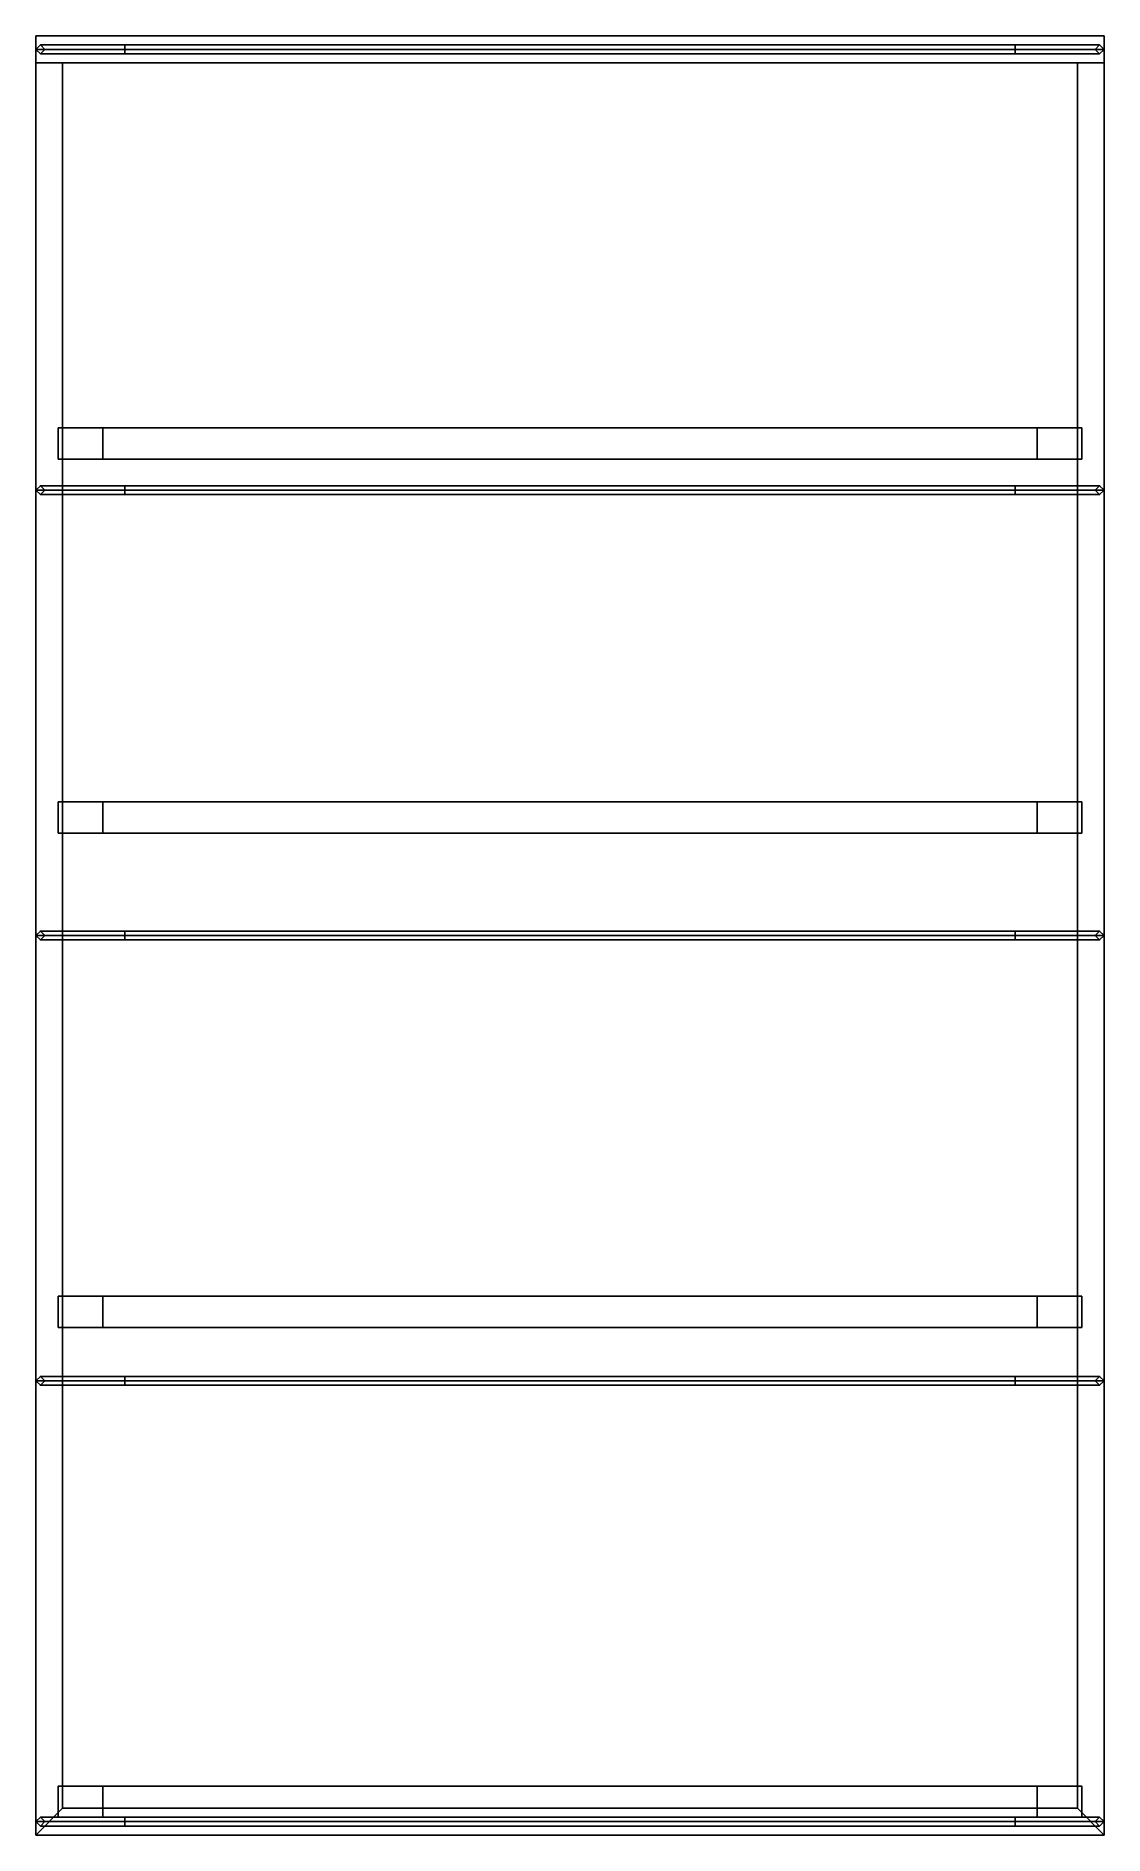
# Model space of a CAD drawing. Extents: x -1.2 to 1.2, y -3.7 to 0.34.
import ezdxf

# ---------------------------------------------------------------- set-up
doc = ezdxf.new("R2010")
doc.units = 0
doc.layers.add('CARGO_BED', color=3, linetype='CONTINUOUS')

msp = doc.modelspace()

# ---------------------------------------------------------------- linework, layer by layer
at = {"layer": 'CARGO_BED'}
for points in [[(1.2, 0.34, 1.13), (1.2, -3.7, 1.13), (-1.2, -3.7, 1.13), (-1.2, 0.34, 1.13)], [(-1.2, 0.34, 1.85), (-1.2, 0.28, 1.85), (1.2, 0.28, 1.85), (1.2, 0.34, 1.85)], [(-1.2, 0.28, 1.74), (-1.2, 0.28, 1.85), (-1.2, 0.34, 1.85), (-1.2, 0.34, 1.13)], [(-1.2, 0.34, 1.13), (-1.2, 0.34, 1.85), (1.2, 0.34, 1.85), (1.2, 0.34, 1.13)], [(-1.2, -3.7, 1.13), (-1.2, -3.7, 1.74), (-1.2, 0.28, 1.74), (-1.2, 0.34, 1.13)], [(1.2, 0.34, 1.85), (1.2, 0.28, 1.85), (1.2, 0.28, 1.74), (1.2, 0.34, 1.13)], [(1.2, 0.34, 1.13), (1.2, 0.28, 1.74), (1.2, -3.7, 1.74), (1.2, -3.7, 1.13)], [(-1.2, 0.31, 2.56), (-1.19, 0.32, 2.56), (-1.19, 0.32, 1.85), (-1.2, 0.31, 1.85)], [(-1, 0.31, 2.73), (-1, 0.32, 2.72), (-1.19, 0.32, 2.56), (-1.2, 0.31, 2.56)], [(-1.19, 0.3, 2.56), (-1.2, 0.31, 2.56), (-1.2, 0.31, 1.85), (-1.19, 0.3, 1.85)], [(-1, 0.3, 2.72), (-1, 0.31, 2.73), (-1.2, 0.31, 2.56), (-1.19, 0.3, 2.56)], [(-1.19, 0.32, 2.56), (-1.18, 0.31, 2.56), (-1.18, 0.31, 1.85), (-1.19, 0.32, 1.85)], [(-1, 0.32, 2.72), (-1, 0.31, 2.71), (-1.18, 0.31, 2.56), (-1.19, 0.32, 2.56)], [(-1.18, 0.31, 2.56), (-1.19, 0.3, 2.56), (-1.19, 0.3, 1.85), (-1.18, 0.31, 1.85)], [(-1, 0.31, 2.71), (-1, 0.3, 2.72), (-1.19, 0.3, 2.56), (-1.18, 0.31, 2.56)], [(1, 0.31, 2.73), (1, 0.32, 2.72), (-1, 0.32, 2.72), (-1, 0.31, 2.73)], [(1, 0.32, 2.72), (1, 0.31, 2.71), (-1, 0.31, 2.71), (-1, 0.32, 2.72)], [(1, 0.3, 2.72), (1, 0.31, 2.73), (-1, 0.31, 2.73), (-1, 0.3, 2.72)], [(1, 0.31, 2.71), (1, 0.3, 2.72), (-1, 0.3, 2.72), (-1, 0.31, 2.71)], [(1, 0.32, 2.72), (1, 0.31, 2.73), (1.2, 0.31, 2.56), (1.19, 0.32, 2.56)], [(1, 0.31, 2.71), (1, 0.32, 2.72), (1.19, 0.32, 2.56), (1.18, 0.31, 2.56)], [(1, 0.31, 2.73), (1, 0.3, 2.72), (1.19, 0.3, 2.56), (1.2, 0.31, 2.56)], [(1, 0.3, 2.72), (1, 0.31, 2.71), (1.18, 0.31, 2.56), (1.19, 0.3, 2.56)], [(1.18, 0.31, 2.56), (1.19, 0.32, 2.56), (1.19, 0.32, 1.85), (1.18, 0.31, 1.85)], [(1.19, 0.3, 2.56), (1.18, 0.31, 2.56), (1.18, 0.31, 1.85), (1.19, 0.3, 1.85)], [(1.19, 0.32, 2.56), (1.2, 0.31, 2.56), (1.2, 0.31, 1.85), (1.19, 0.32, 1.85)], [(1.2, 0.31, 2.56), (1.19, 0.3, 2.56), (1.19, 0.3, 1.85), (1.2, 0.31, 1.85)], [(-1.2, -3.7, 1.74), (-1.14, -3.64, 1.74), (-1.14, 0.28, 1.74), (-1.2, 0.28, 1.74)], [(1.2, 0.28, 1.74), (1.2, 0.28, 1.85), (-1.2, 0.28, 1.85), (-1.2, 0.28, 1.74)], [(-1.14, 0.28, 1.19), (-1.14, -3.64, 1.19), (1.14, -3.64, 1.19), (1.14, 0.28, 1.19)], [(1.14, 0.28, 1.19), (1.14, 0.28, 1.74), (-1.14, 0.28, 1.74), (-1.14, 0.28, 1.19)], [(-1.14, 0.28, 1.19), (-1.14, 0.28, 1.74), (-1.14, -3.64, 1.74), (-1.14, -3.64, 1.19)], [(1.14, -3.64, 1.74), (1.2, -3.7, 1.74), (1.2, 0.28, 1.74), (1.14, 0.28, 1.74)], [(1.14, -3.64, 1.19), (1.14, -3.64, 1.74), (1.14, 0.28, 1.74), (1.14, 0.28, 1.19)], [(-1.15, -0.54, 1.05), (-1.15, -0.61, 1.05), (-1.15, -0.61, 1.13), (-1.15, -0.54, 1.13)], [(1.15, -0.54, 1.13), (1.15, -0.54, 1.05), (-1.15, -0.54, 1.05), (-1.15, -0.54, 1.13)], [(1.15, -0.54, 1.05), (1.05, -0.54, 0.95), (-1.05, -0.54, 0.95), (-1.15, -0.54, 1.05)], [(-1.05, -0.54, 0.95), (-1.05, -0.61, 0.95), (-1.15, -0.61, 1.05), (-1.15, -0.54, 1.05)], [(1.05, -0.54, 0.95), (1.05, -0.61, 0.95), (-1.05, -0.61, 0.95), (-1.05, -0.54, 0.95)], [(1.15, -0.61, 1.05), (1.05, -0.61, 0.95), (1.05, -0.54, 0.95), (1.15, -0.54, 1.05)], [(1.15, -0.61, 1.13), (1.15, -0.61, 1.05), (1.15, -0.54, 1.05), (1.15, -0.54, 1.13)], [(-1.15, -0.61, 1.13), (-1.15, -0.61, 1.05), (1.15, -0.61, 1.05), (1.15, -0.61, 1.13)], [(-1.15, -0.61, 1.05), (-1.05, -0.61, 0.95), (1.05, -0.61, 0.95), (1.15, -0.61, 1.05)], [(-1.2, -0.68, 2.56), (-1.19, -0.67, 2.56), (-1.19, -0.67, 1.74), (-1.2, -0.68, 1.74)], [(-1, -0.68, 2.73), (-1, -0.67, 2.72), (-1.19, -0.67, 2.56), (-1.2, -0.68, 2.56)], [(-1.19, -0.69, 2.56), (-1.2, -0.68, 2.56), (-1.2, -0.68, 1.74), (-1.19, -0.69, 1.74)], [(-1, -0.69, 2.72), (-1, -0.68, 2.73), (-1.2, -0.68, 2.56), (-1.19, -0.69, 2.56)], [(-1.19, -0.67, 2.56), (-1.18, -0.68, 2.56), (-1.18, -0.68, 1.74), (-1.19, -0.67, 1.74)], [(-1, -0.67, 2.72), (-1, -0.68, 2.71), (-1.18, -0.68, 2.56), (-1.19, -0.67, 2.56)], [(-1.18, -0.68, 2.56), (-1.19, -0.69, 2.56), (-1.19, -0.69, 1.74), (-1.18, -0.68, 1.74)], [(-1, -0.68, 2.71), (-1, -0.69, 2.72), (-1.19, -0.69, 2.56), (-1.18, -0.68, 2.56)], [(1, -0.67, 2.72), (1, -0.68, 2.71), (-1, -0.68, 2.71), (-1, -0.67, 2.72)], [(1, -0.68, 2.73), (1, -0.67, 2.72), (-1, -0.67, 2.72), (-1, -0.68, 2.73)], [(1, -0.68, 2.71), (1, -0.69, 2.72), (-1, -0.69, 2.72), (-1, -0.68, 2.71)], [(1, -0.69, 2.72), (1, -0.68, 2.73), (-1, -0.68, 2.73), (-1, -0.69, 2.72)], [(1, -0.68, 2.71), (1, -0.67, 2.72), (1.19, -0.67, 2.56), (1.18, -0.68, 2.56)], [(1, -0.67, 2.72), (1, -0.68, 2.73), (1.2, -0.68, 2.56), (1.19, -0.67, 2.56)], [(1, -0.69, 2.72), (1, -0.68, 2.71), (1.18, -0.68, 2.56), (1.19, -0.69, 2.56)], [(1, -0.68, 2.73), (1, -0.69, 2.72), (1.19, -0.69, 2.56), (1.2, -0.68, 2.56)], [(1.18, -0.68, 2.56), (1.19, -0.67, 2.56), (1.19, -0.67, 1.74), (1.18, -0.68, 1.74)], [(1.19, -0.69, 2.56), (1.18, -0.68, 2.56), (1.18, -0.68, 1.74), (1.19, -0.69, 1.74)], [(1.19, -0.67, 2.56), (1.2, -0.68, 2.56), (1.2, -0.68, 1.74), (1.19, -0.67, 1.74)], [(1.2, -0.68, 2.56), (1.19, -0.69, 2.56), (1.19, -0.69, 1.74), (1.2, -0.68, 1.74)], [(1.15, -1.38, 1.13), (1.15, -1.38, 1.05), (-1.15, -1.38, 1.05), (-1.15, -1.38, 1.13)], [(-1.15, -1.38, 1.05), (-1.15, -1.45, 1.05), (-1.15, -1.45, 1.13), (-1.15, -1.38, 1.13)], [(1.15, -1.38, 1.05), (1.05, -1.38, 0.95), (-1.05, -1.38, 0.95), (-1.15, -1.38, 1.05)], [(-1.05, -1.38, 0.95), (-1.05, -1.45, 0.95), (-1.15, -1.45, 1.05), (-1.15, -1.38, 1.05)], [(1.05, -1.38, 0.95), (1.05, -1.45, 0.95), (-1.05, -1.45, 0.95), (-1.05, -1.38, 0.95)], [(1.15, -1.45, 1.05), (1.05, -1.45, 0.95), (1.05, -1.38, 0.95), (1.15, -1.38, 1.05)], [(1.15, -1.45, 1.13), (1.15, -1.45, 1.05), (1.15, -1.38, 1.05), (1.15, -1.38, 1.13)], [(-1.15, -1.45, 1.13), (-1.15, -1.45, 1.05), (1.15, -1.45, 1.05), (1.15, -1.45, 1.13)], [(-1.15, -1.45, 1.05), (-1.05, -1.45, 0.95), (1.05, -1.45, 0.95), (1.15, -1.45, 1.05)], [(-1.2, -1.68, 2.56), (-1.19, -1.67, 2.56), (-1.19, -1.67, 1.74), (-1.2, -1.68, 1.74)], [(-1, -1.68, 2.73), (-1, -1.67, 2.72), (-1.19, -1.67, 2.56), (-1.2, -1.68, 2.56)], [(-1.19, -1.69, 2.56), (-1.2, -1.68, 2.56), (-1.2, -1.68, 1.74), (-1.19, -1.69, 1.74)], [(-1, -1.69, 2.72), (-1, -1.68, 2.73), (-1.2, -1.68, 2.56), (-1.19, -1.69, 2.56)], [(-1.19, -1.67, 2.56), (-1.18, -1.68, 2.56), (-1.18, -1.68, 1.74), (-1.19, -1.67, 1.74)], [(-1, -1.67, 2.72), (-1, -1.68, 2.71), (-1.18, -1.68, 2.56), (-1.19, -1.67, 2.56)], [(-1.18, -1.68, 2.56), (-1.19, -1.69, 2.56), (-1.19, -1.69, 1.74), (-1.18, -1.68, 1.74)], [(-1, -1.68, 2.71), (-1, -1.69, 2.72), (-1.19, -1.69, 2.56), (-1.18, -1.68, 2.56)], [(1, -1.68, 2.73), (1, -1.67, 2.72), (-1, -1.67, 2.72), (-1, -1.68, 2.73)], [(1, -1.67, 2.72), (1, -1.68, 2.71), (-1, -1.68, 2.71), (-1, -1.67, 2.72)], [(1, -1.69, 2.72), (1, -1.68, 2.73), (-1, -1.68, 2.73), (-1, -1.69, 2.72)], [(1, -1.68, 2.71), (1, -1.69, 2.72), (-1, -1.69, 2.72), (-1, -1.68, 2.71)], [(1, -1.67, 2.72), (1, -1.68, 2.73), (1.2, -1.68, 2.56), (1.19, -1.67, 2.56)], [(1, -1.68, 2.71), (1, -1.67, 2.72), (1.19, -1.67, 2.56), (1.18, -1.68, 2.56)], [(1, -1.68, 2.73), (1, -1.69, 2.72), (1.19, -1.69, 2.56), (1.2, -1.68, 2.56)], [(1, -1.69, 2.72), (1, -1.68, 2.71), (1.18, -1.68, 2.56), (1.19, -1.69, 2.56)], [(1.18, -1.68, 2.56), (1.19, -1.67, 2.56), (1.19, -1.67, 1.74), (1.18, -1.68, 1.74)], [(1.19, -1.69, 2.56), (1.18, -1.68, 2.56), (1.18, -1.68, 1.74), (1.19, -1.69, 1.74)], [(1.19, -1.67, 2.56), (1.2, -1.68, 2.56), (1.2, -1.68, 1.74), (1.19, -1.67, 1.74)], [(1.2, -1.68, 2.56), (1.19, -1.69, 2.56), (1.19, -1.69, 1.74), (1.2, -1.68, 1.74)], [(-1.15, -2.49, 1.05), (-1.15, -2.56, 1.05), (-1.15, -2.56, 1.13), (-1.15, -2.49, 1.13)], [(1.15, -2.49, 1.13), (1.15, -2.49, 1.05), (-1.15, -2.49, 1.05), (-1.15, -2.49, 1.13)], [(1.15, -2.49, 1.05), (1.05, -2.49, 0.95), (-1.05, -2.49, 0.95), (-1.15, -2.49, 1.05)], [(-1.05, -2.49, 0.95), (-1.05, -2.56, 0.95), (-1.15, -2.56, 1.05), (-1.15, -2.49, 1.05)], [(1.05, -2.49, 0.95), (1.05, -2.56, 0.95), (-1.05, -2.56, 0.95), (-1.05, -2.49, 0.95)], [(1.15, -2.56, 1.05), (1.05, -2.56, 0.95), (1.05, -2.49, 0.95), (1.15, -2.49, 1.05)], [(1.15, -2.56, 1.13), (1.15, -2.56, 1.05), (1.15, -2.49, 1.05), (1.15, -2.49, 1.13)], [(-1.15, -2.56, 1.13), (-1.15, -2.56, 1.05), (1.15, -2.56, 1.05), (1.15, -2.56, 1.13)], [(-1.15, -2.56, 1.05), (-1.05, -2.56, 0.95), (1.05, -2.56, 0.95), (1.15, -2.56, 1.05)], [(-1.2, -2.68, 2.56), (-1.19, -2.67, 2.56), (-1.19, -2.67, 1.74), (-1.2, -2.68, 1.74)], [(-1, -2.68, 2.73), (-1, -2.67, 2.72), (-1.19, -2.67, 2.56), (-1.2, -2.68, 2.56)], [(-1.19, -2.69, 2.56), (-1.2, -2.68, 2.56), (-1.2, -2.68, 1.74), (-1.19, -2.69, 1.74)], [(-1, -2.69, 2.72), (-1, -2.68, 2.73), (-1.2, -2.68, 2.56), (-1.19, -2.69, 2.56)], [(-1.19, -2.67, 2.56), (-1.18, -2.68, 2.56), (-1.18, -2.68, 1.74), (-1.19, -2.67, 1.74)], [(-1, -2.67, 2.72), (-1, -2.68, 2.71), (-1.18, -2.68, 2.56), (-1.19, -2.67, 2.56)], [(-1.18, -2.68, 2.56), (-1.19, -2.69, 2.56), (-1.19, -2.69, 1.74), (-1.18, -2.68, 1.74)], [(-1, -2.68, 2.71), (-1, -2.69, 2.72), (-1.19, -2.69, 2.56), (-1.18, -2.68, 2.56)], [(1, -2.68, 2.73), (1, -2.67, 2.72), (-1, -2.67, 2.72), (-1, -2.68, 2.73)], [(1, -2.67, 2.72), (1, -2.68, 2.71), (-1, -2.68, 2.71), (-1, -2.67, 2.72)], [(1, -2.69, 2.72), (1, -2.68, 2.73), (-1, -2.68, 2.73), (-1, -2.69, 2.72)], [(1, -2.68, 2.71), (1, -2.69, 2.72), (-1, -2.69, 2.72), (-1, -2.68, 2.71)], [(1, -2.67, 2.72), (1, -2.68, 2.73), (1.2, -2.68, 2.56), (1.19, -2.67, 2.56)], [(1, -2.68, 2.71), (1, -2.67, 2.72), (1.19, -2.67, 2.56), (1.18, -2.68, 2.56)], [(1, -2.68, 2.73), (1, -2.69, 2.72), (1.19, -2.69, 2.56), (1.2, -2.68, 2.56)], [(1, -2.69, 2.72), (1, -2.68, 2.71), (1.18, -2.68, 2.56), (1.19, -2.69, 2.56)], [(1.18, -2.68, 2.56), (1.19, -2.67, 2.56), (1.19, -2.67, 1.74), (1.18, -2.68, 1.74)], [(1.19, -2.69, 2.56), (1.18, -2.68, 2.56), (1.18, -2.68, 1.74), (1.19, -2.69, 1.74)], [(1.19, -2.67, 2.56), (1.2, -2.68, 2.56), (1.2, -2.68, 1.74), (1.19, -2.67, 1.74)], [(1.2, -2.68, 2.56), (1.19, -2.69, 2.56), (1.19, -2.69, 1.74), (1.2, -2.68, 1.74)], [(-1.05, -3.59, 0.95), (-1.05, -3.66, 0.95), (-1.15, -3.66, 1.05), (-1.15, -3.59, 1.05)], [(1.15, -3.59, 1.05), (1.05, -3.59, 0.95), (-1.05, -3.59, 0.95), (-1.15, -3.59, 1.05)], [(1.15, -3.59, 1.13), (1.15, -3.59, 1.05), (-1.15, -3.59, 1.05), (-1.15, -3.59, 1.13)], [(-1.15, -3.59, 1.05), (-1.15, -3.66, 1.05), (-1.15, -3.66, 1.13), (-1.15, -3.59, 1.13)], [(1.05, -3.59, 0.95), (1.05, -3.66, 0.95), (-1.05, -3.66, 0.95), (-1.05, -3.59, 0.95)], [(1.15, -3.66, 1.05), (1.05, -3.66, 0.95), (1.05, -3.59, 0.95), (1.15, -3.59, 1.05)], [(1.15, -3.66, 1.13), (1.15, -3.66, 1.05), (1.15, -3.59, 1.05), (1.15, -3.59, 1.13)], [(-1.14, -3.64, 1.74), (-1.2, -3.7, 1.74), (1.2, -3.7, 1.74), (1.14, -3.64, 1.74)], [(-1.2, -3.67, 2.56), (-1.19, -3.66, 2.56), (-1.19, -3.66, 1.74), (-1.2, -3.67, 1.74)], [(-1, -3.67, 2.73), (-1, -3.66, 2.72), (-1.19, -3.66, 2.56), (-1.2, -3.67, 2.56)], [(-1.19, -3.68, 2.56), (-1.2, -3.67, 2.56), (-1.2, -3.67, 1.74), (-1.19, -3.68, 1.74)], [(-1, -3.68, 2.72), (-1, -3.67, 2.73), (-1.2, -3.67, 2.56), (-1.19, -3.68, 2.56)], [(-1.19, -3.66, 2.56), (-1.18, -3.67, 2.56), (-1.18, -3.67, 1.74), (-1.19, -3.66, 1.74)], [(-1, -3.66, 2.72), (-1, -3.67, 2.71), (-1.18, -3.67, 2.56), (-1.19, -3.66, 2.56)], [(-1.18, -3.67, 2.56), (-1.19, -3.68, 2.56), (-1.19, -3.68, 1.74), (-1.18, -3.67, 1.74)], [(-1, -3.67, 2.71), (-1, -3.68, 2.72), (-1.19, -3.68, 2.56), (-1.18, -3.67, 2.56)], [(-1.15, -3.66, 1.05), (-1.05, -3.66, 0.95), (1.05, -3.66, 0.95), (1.15, -3.66, 1.05)], [(-1.15, -3.66, 1.13), (-1.15, -3.66, 1.05), (1.15, -3.66, 1.05), (1.15, -3.66, 1.13)], [(-1.14, -3.64, 1.19), (-1.14, -3.64, 1.74), (1.14, -3.64, 1.74), (1.14, -3.64, 1.19)], [(1, -3.66, 2.72), (1, -3.67, 2.71), (-1, -3.67, 2.71), (-1, -3.66, 2.72)], [(1, -3.67, 2.73), (1, -3.66, 2.72), (-1, -3.66, 2.72), (-1, -3.67, 2.73)], [(1, -3.67, 2.71), (1, -3.68, 2.72), (-1, -3.68, 2.72), (-1, -3.67, 2.71)], [(1, -3.68, 2.72), (1, -3.67, 2.73), (-1, -3.67, 2.73), (-1, -3.68, 2.72)], [(1, -3.67, 2.71), (1, -3.66, 2.72), (1.19, -3.66, 2.56), (1.18, -3.67, 2.56)], [(1, -3.66, 2.72), (1, -3.67, 2.73), (1.2, -3.67, 2.56), (1.19, -3.66, 2.56)], [(1, -3.68, 2.72), (1, -3.67, 2.71), (1.18, -3.67, 2.56), (1.19, -3.68, 2.56)], [(1, -3.67, 2.73), (1, -3.68, 2.72), (1.19, -3.68, 2.56), (1.2, -3.67, 2.56)], [(1.18, -3.67, 2.56), (1.19, -3.66, 2.56), (1.19, -3.66, 1.74), (1.18, -3.67, 1.74)], [(1.19, -3.68, 2.56), (1.18, -3.67, 2.56), (1.18, -3.67, 1.74), (1.19, -3.68, 1.74)], [(1.19, -3.66, 2.56), (1.2, -3.67, 2.56), (1.2, -3.67, 1.74), (1.19, -3.66, 1.74)], [(1.2, -3.67, 2.56), (1.19, -3.68, 2.56), (1.19, -3.68, 1.74), (1.2, -3.67, 1.74)], [(1.2, -3.7, 1.13), (1.2, -3.7, 1.74), (-1.2, -3.7, 1.74), (-1.2, -3.7, 1.13)]]:
    msp.add_3dface(points, dxfattribs=at)

doc.saveas('drawing.dxf')
